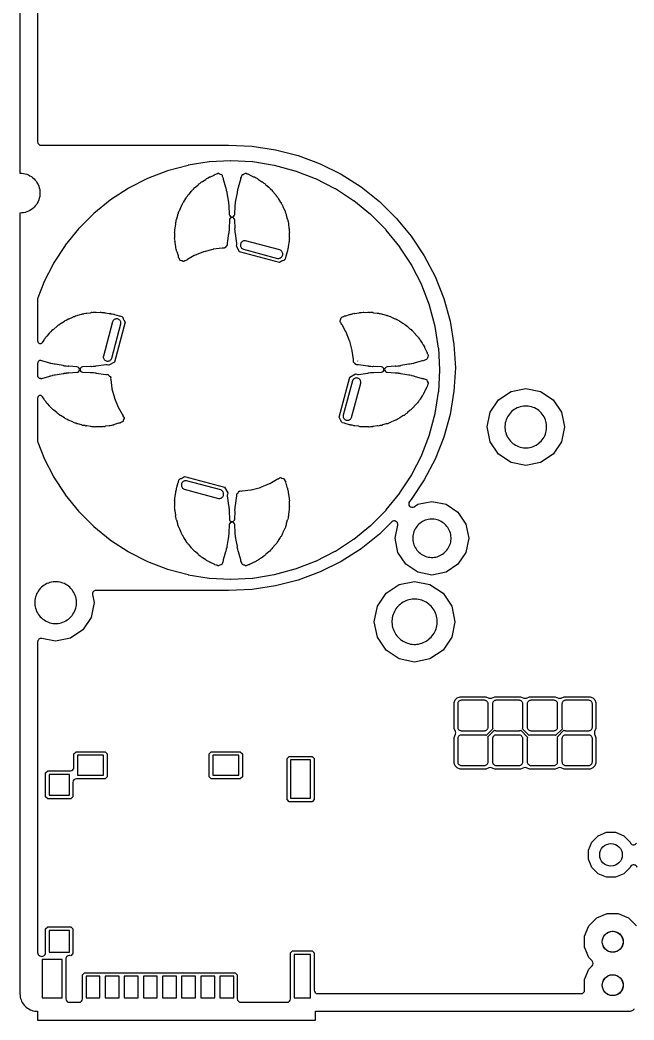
# Model space of a CAD drawing. Header units: millimetres. Extents: x -2 to 70, y 0 to 114.
# Drawn here: x 0 to 35.3, y -0.5 to 57 of the extents above; entities that cross this region are included whole.
import ezdxf

# ---------------------------------------------------------------- set-up
doc = ezdxf.new("R2010")
doc.units = ezdxf.units.MM

msp = doc.modelspace()

# ---------------------------------------------------------------- linework, layer by layer
at = {"layer": '1_copper'}
for points in [[(1.016, 61.411), (1.016, 50, 0.414214), (1.219, 49.797), (11.996, 49.797), (13.353, 49.739), (14.691, 49.54), (16.001, 49.202), (17.268, 48.729), (18.479, 48.127), (19.621, 47.401), (20.68, 46.56), (21.645, 45.613), (22.506, 44.57), (23.254, 43.442), (23.879, 42.243), (24.376, 40.985), (24.739, 39.682), (24.963, 38.348), (25.046, 37), (24.963, 35.652), (24.903, 35.297), (24.903, 35.297), (24.903, 35.297), (24.801, 34.687), (24.801, 34.687), (24.801, 34.687), (24.739, 34.318), (24.376, 33.015), (23.879, 31.757), (23.254, 30.558), (22.506, 29.43), (22.41, 29.314, 0.86391), (22.68, 29.015), (22.89, 29.156), (23.7, 29.317), (24.51, 29.156), (25.197, 28.697), (25.656, 28.01), (25.817, 27.2), (25.656, 26.39), (25.197, 25.703), (24.51, 25.244), (23.7, 25.083), (22.89, 25.244), (22.203, 25.703), (21.744, 26.39), (21.583, 27.2), (21.733, 27.953, 0.737968), (21.391, 28.138), (20.68, 27.44), (19.621, 26.599), (18.479, 25.873), (17.268, 25.271), (16.001, 24.798), (14.691, 24.46), (13.353, 24.261), (11.996, 24.203), (4.375, 24.203, 0.472966), (4.175, 23.96), (4.267, 23.5), (4.098, 22.652), (3.618, 21.932), (2.898, 21.452), (2.05, 21.283), (1.259, 21.44, 0.472966), (1.016, 21.241), (1.016, 3.381, 0.29389), (1.135, 3.197), (1.151, 3.19, 0.592953), (1.477, 3.381), (1.477, 4.734), (1.596, 4.853), (2.924, 4.853), (3.043, 4.734), (3.043, 3.316), (2.924, 3.197, 0.539352), (2.633, 2.994), (2.633, 0.719, 0.414214), (2.836, 0.516), (3.394, 0.516), (3.394, 0.516, 0.413029), (3.597, 0.719), (3.597, 2.099), (3.716, 2.218), (12.384, 2.218), (12.503, 2.099), (12.503, 0.719, 0.414214), (12.706, 0.516), (15.364, 0.516, 0.414214), (15.567, 0.719), (15.567, 3.359), (15.686, 3.478), (16.804, 3.478), (16.923, 3.359), (16.923, 1.219, 0.414214), (17.126, 1.016), (32.281, 1.016, 0.414214), (32.484, 1.219), (32.484, 1.821), (32.73, 2.415), (32.921, 2.606, 0.414214), (32.921, 2.894), (32.73, 3.085), (32.484, 3.679), (32.484, 4.321), (32.73, 4.915), (33.185, 5.37), (33.779, 5.616), (34.421, 5.616), (35.015, 5.37), (35.47, 4.915)], [(35.502, 8.266, 0.675422), (35.127, 8.329), (35.123, 8.321, 0.066371), (35.098, 8.266), (34.734, 7.902), (34.258, 7.705), (33.742, 7.705), (33.266, 7.902), (32.902, 8.266), (32.705, 8.742), (32.705, 9.258), (32.902, 9.734), (33.266, 10.098), (33.742, 10.295), (34.258, 10.295), (34.734, 10.098), (35.098, 9.734, 0.675432), (35.473, 9.671)]]:
    msp.add_lwpolyline(points, format="xyb", dxfattribs=at)
for points in [[(12.133, 24.848), (13.374, 24.913, 0.026187), (13.39, 24.915), (14.618, 25.109, 0.026186), (14.633, 25.112), (15.834, 25.434, 0.026186), (15.849, 25.439), (17.01, 25.884, 0.026184), (17.024, 25.891), (18.132, 26.455, 0.026189), (18.146, 26.463), (19.188, 27.14, 0.026186), (19.201, 27.149), (20.167, 27.932, 0.026185), (20.179, 27.942), (21.058, 28.821, 0.026185), (21.068, 28.833), (21.851, 29.799, 0.026186), (21.86, 29.812), (22.537, 30.854, 0.026189), (22.545, 30.868), (23.109, 31.976, 0.026184), (23.116, 31.99), (23.561, 33.151, 0.026186), (23.566, 33.166), (23.888, 34.367, 0.026186), (23.891, 34.382), (24.085, 35.61, 0.026187), (24.087, 35.626), (24.152, 36.867, 0.026183), (24.152, 36.883), (24.087, 38.124, 0.026187), (24.085, 38.14), (23.891, 39.368, 0.026186), (23.888, 39.383), (23.566, 40.584, 0.026186), (23.561, 40.599), (23.116, 41.76, 0.026184), (23.109, 41.774), (22.545, 42.882, 0.026189), (22.537, 42.896), (21.86, 43.938, 0.026186), (21.851, 43.951), (21.068, 44.917, 0.026185), (21.058, 44.929), (20.179, 45.808, 0.026185), (20.167, 45.818), (19.201, 46.601, 0.026186), (19.188, 46.61), (18.146, 47.287, 0.026189), (18.132, 47.295), (17.024, 47.859, 0.026184), (17.01, 47.866), (15.849, 48.311, 0.026186), (15.834, 48.316), (14.633, 48.638, 0.026186), (14.618, 48.641), (13.39, 48.835, 0.026187), (13.374, 48.837), (12.133, 48.902, 0.026183), (12.117, 48.902), (10.902, 48.839, 0.026187), (10.886, 48.837), (9.684, 48.646, 0.026186), (9.669, 48.643), (8.493, 48.328, 0.026186), (8.478, 48.323), (7.342, 47.887, 0.026184), (7.328, 47.881), (6.243, 47.328, 0.026189), (6.229, 47.32), (5.209, 46.658, 0.026186), (5.196, 46.648), (4.25, 45.882, 0.026185), (4.239, 45.872), (3.378, 45.011, 0.026185), (3.368, 45), (2.602, 44.054, 0.026186), (2.592, 44.041), (1.93, 43.021, 0.026189), (1.922, 43.007), (1.369, 41.922, 0.026184), (1.363, 41.908), (1.026, 41.031, 0.091887), (1.016, 40.976), (1.016, 38.544, 0.744636), (1.296, 38.46), (1.384, 38.595, 0.089762), (1.407, 38.652), (1.407, 38.655, 0.165581), (1.477, 38.737), (1.525, 38.808, 0.106745), (1.576, 38.846), (1.721, 39.009, 0.089765), (1.751, 39.063), (1.752, 39.065, 0.165592), (1.833, 39.136), (1.89, 39.201, 0.106739), (1.947, 39.231), (2.113, 39.372, 0.089761), (2.151, 39.42), (2.152, 39.423, 0.165594), (2.242, 39.481), (2.307, 39.537, 0.10674), (2.368, 39.559), (2.552, 39.675, 0.089763), (2.597, 39.717), (2.598, 39.72, 0.165593), (2.696, 39.765), (2.769, 39.81, 0.106731), (2.832, 39.823), (3.031, 39.912, 0.089763), (3.08, 39.947), (3.082, 39.95, 0.165602), (3.185, 39.981), (3.264, 40.016, 0.106725), (3.328, 40.019), (3.538, 40.079, 0.089763), (3.592, 40.107), (3.594, 40.109, 0.16559), (3.701, 40.125), (3.783, 40.148, 0.106724), (3.847, 40.143), (4.063, 40.171, 0.089766), (4.121, 40.192), (4.124, 40.193, 0.165584), (4.231, 40.194), (4.316, 40.205, 0.106725), (4.379, 40.191), (4.597, 40.189, 0.089762), (4.657, 40.2), (4.66, 40.202, 0.1656), (4.766, 40.187), (4.852, 40.186, 0.106736), (4.912, 40.163), (5.128, 40.13, 0.089767), (5.189, 40.133), (5.192, 40.134, 0.165589), (5.295, 40.104), (5.387, 40.09, 0.084743), (5.434, 40.069), (5.698, 39.998, 0.086111), (5.751, 39.984), (5.861, 39.954, 0.043616), (5.881, 39.929), (5.883, 39.925, 0.036841), (5.896, 39.907), (5.899, 39.904, 0.020986), (5.909, 39.893), (5.918, 39.885, 0.008438), (5.928, 39.878), (5.945, 39.816, 0.108145), (5.973, 39.754), (6.045, 39.63), (5.43, 37.335), (5.105, 37.148), (5.017, 37.171, 0.140641), (4.932, 37.178), (4.383, 37.099, 0.087346), (4.328, 37.08), (4.23, 37.076, 0.026187), (4.214, 37.075), (4.116, 37.061, 0.083159), (4.06, 37.07), (3.605, 37.052, 0.962561), (3.605, 36.748), (4.06, 36.73, 0.087341), (4.117, 36.739), (4.214, 36.725, 0.026198), (4.23, 36.724), (4.329, 36.72, 0.093958), (4.383, 36.701), (4.932, 36.622, 0.067172), (4.973, 36.622), (5.026, 36.628, 0.052337), (5.053, 36.612), (5.067, 36.607), (5.081, 36.602, 0.164936), (5.158, 36.526), (5.201, 36.493, 0.052355), (5.208, 36.462), (5.214, 36.449), (5.22, 36.435, 0.164927), (5.222, 36.327), (5.286, 35.816, 0.03274), (5.29, 35.796), (5.428, 35.27, 0.032737), (5.434, 35.251), (5.64, 34.747, 0.032733), (5.648, 34.729), (5.872, 34.337, 0.050692), (5.89, 34.312), (5.893, 34.309, 0.021002), (5.904, 34.299), (5.912, 34.291, 0.165609), (5.955, 34.191), (5.987, 34.135, 0.031821), (5.984, 34.116), (5.984, 34.112, 0.02103), (5.985, 34.096), (5.985, 34.085, 0.165619), (5.945, 33.984), (5.928, 33.922, 0.031816), (5.912, 33.91), (5.909, 33.907, 0.021033), (5.899, 33.896), (5.891, 33.888, 0.165624), (5.791, 33.845), (5.735, 33.813, 0.122547), (5.662, 33.81), (5.436, 33.741, 0.089759), (5.382, 33.711), (5.38, 33.709, 0.165605), (5.274, 33.691), (5.192, 33.666, 0.106731), (5.128, 33.67), (4.912, 33.637, 0.089759), (4.855, 33.616), (4.852, 33.614, 0.165586), (4.745, 33.611), (4.66, 33.598, 0.106743), (4.597, 33.611), (4.379, 33.609, 0.089764), (4.319, 33.596), (4.317, 33.595, 0.165604), (4.21, 33.607), (4.124, 33.607, 0.106735), (4.063, 33.629), (3.847, 33.657, 0.089765), (3.786, 33.653), (3.784, 33.652, 0.16559), (3.68, 33.68), (3.594, 33.691, 0.106733), (3.538, 33.721), (3.328, 33.781, 0.089765), (3.267, 33.785), (3.264, 33.784, 0.165585), (3.165, 33.827), (3.082, 33.85, 0.106729), (3.031, 33.888), (2.832, 33.977, 0.089761), (2.772, 33.99), (2.769, 33.99, 0.165589), (2.677, 34.045), (2.598, 34.08, 0.106729), (2.552, 34.125), (2.368, 34.241, 0.089766), (2.311, 34.263), (2.308, 34.263, 0.165589), (2.224, 34.331), (2.152, 34.377, 0.106732), (2.113, 34.428), (1.947, 34.569, 0.089767), (1.893, 34.599), (1.89, 34.599, 0.16559), (1.818, 34.679), (1.752, 34.734, 0.106736), (1.721, 34.791), (1.576, 34.954, 0.089762), (1.527, 34.991), (1.525, 34.992, 0.165601), (1.464, 35.081), (1.407, 35.145, 0.106738), (1.384, 35.205), (1.296, 35.34, 0.74463), (1.016, 35.256), (1.016, 32.774, 0.091887), (1.026, 32.719), (1.363, 31.842, 0.026184), (1.369, 31.828), (1.922, 30.743, 0.026189), (1.93, 30.729), (2.592, 29.709, 0.026186), (2.602, 29.696), (3.368, 28.75, 0.026185), (3.378, 28.739), (4.239, 27.878, 0.026185), (4.25, 27.868), (5.196, 27.102, 0.026186), (5.209, 27.092), (6.229, 26.43, 0.026189), (6.243, 26.422), (7.328, 25.869, 0.026184), (7.342, 25.863), (8.478, 25.427, 0.026186), (8.493, 25.422), (9.669, 25.107, 0.026186), (9.684, 25.104), (10.886, 24.913, 0.026187), (10.902, 24.911), (12.117, 24.848), (12.117, 24.848), (12.117, 24.848)], [(12.635, 43.67), (12.448, 43.995), (12.471, 44.083, 0.140623), (12.478, 44.168), (12.399, 44.717, 0.08735), (12.38, 44.772), (12.376, 44.87, 0.026187), (12.375, 44.886), (12.361, 44.984, 0.083164), (12.37, 45.04), (12.352, 45.495, 0.962561), (12.048, 45.495), (12.03, 45.04, 0.087341), (12.039, 44.983), (12.025, 44.886, 0.026187), (12.024, 44.87), (12.02, 44.771, 0.093965), (12.001, 44.717), (11.922, 44.168, 0.067172), (11.922, 44.127), (11.928, 44.074, 0.052337), (11.912, 44.047), (11.907, 44.033), (11.902, 44.019, 0.164936), (11.826, 43.942), (11.793, 43.899, 0.052342), (11.762, 43.892), (11.749, 43.886), (11.735, 43.88, 0.164934), (11.627, 43.878), (11.116, 43.814, 0.032735), (11.096, 43.81), (10.57, 43.672, 0.032737), (10.551, 43.666), (10.047, 43.46, 0.032733), (10.029, 43.452), (9.637, 43.228, 0.050692), (9.612, 43.21), (9.609, 43.207, 0.021002), (9.599, 43.196), (9.591, 43.188, 0.165612), (9.491, 43.145), (9.435, 43.113, 0.031821), (9.416, 43.116), (9.412, 43.116, 0.02103), (9.396, 43.115), (9.385, 43.115, 0.165619), (9.284, 43.155), (9.222, 43.172, 0.031819), (9.21, 43.188), (9.207, 43.191, 0.021049), (9.196, 43.201), (9.188, 43.209, 0.165623), (9.145, 43.309), (9.113, 43.365, 0.122547), (9.11, 43.438), (9.041, 43.664, 0.089759), (9.011, 43.718), (9.009, 43.72, 0.165605), (8.991, 43.826), (8.966, 43.908, 0.106731), (8.97, 43.972), (8.937, 44.188, 0.089759), (8.916, 44.245), (8.914, 44.248, 0.165586), (8.911, 44.355), (8.898, 44.44, 0.106743), (8.911, 44.503), (8.909, 44.721, 0.089764), (8.896, 44.781), (8.895, 44.783, 0.165604), (8.907, 44.89), (8.907, 44.976, 0.106743), (8.929, 45.037), (8.957, 45.253, 0.089761), (8.953, 45.314), (8.952, 45.316, 0.1656), (8.98, 45.42), (8.991, 45.506, 0.106733), (9.021, 45.562), (9.081, 45.772, 0.089765), (9.085, 45.833), (9.084, 45.836, 0.165585), (9.127, 45.935), (9.15, 46.018, 0.106729), (9.188, 46.069), (9.277, 46.268, 0.089761), (9.29, 46.328), (9.29, 46.331, 0.165589), (9.345, 46.423), (9.38, 46.502, 0.106729), (9.425, 46.548), (9.541, 46.732, 0.089766), (9.563, 46.789), (9.563, 46.792, 0.165589), (9.631, 46.876), (9.677, 46.948, 0.106732), (9.728, 46.987), (9.869, 47.153, 0.089767), (9.899, 47.207), (9.899, 47.21, 0.16559), (9.979, 47.282), (10.034, 47.348, 0.106736), (10.091, 47.379), (10.254, 47.524, 0.089762), (10.291, 47.573), (10.292, 47.575, 0.165601), (10.381, 47.636), (10.445, 47.693, 0.106738), (10.505, 47.716), (10.687, 47.835, 0.089764), (10.731, 47.879), (10.732, 47.881, 0.1656), (10.829, 47.928), (10.901, 47.976, 0.106739), (10.963, 47.99), (11.165, 48.084), (11.172, 48.089, 0.076156), (11.214, 48.121), (11.217, 48.125, 0.163582), (11.318, 48.156), (11.39, 48.19, 0.049762), (11.424, 48.188), (11.43, 48.189, 0.163578), (11.523, 48.139), (11.598, 48.112, 0.049759), (11.621, 48.086), (11.625, 48.083, 0.163574), (11.656, 47.982), (11.69, 47.91, 0.111218), (11.693, 47.843), (11.823, 47.384, 0.08735), (11.849, 47.333), (11.866, 47.236, 0.026188), (11.87, 47.22), (11.897, 47.125, 0.085438), (11.895, 47.068), (11.974, 46.612, 0.087352), (11.995, 46.558), (12.001, 46.46, 0.026183), (12.003, 46.444), (12.02, 46.346, 0.093966), (12.013, 46.29), (12.043, 45.827, 0.937296), (12.357, 45.827), (12.387, 46.29, 0.087342), (12.38, 46.347), (12.397, 46.444, 0.026193), (12.399, 46.46), (12.405, 46.559, 0.093963), (12.426, 46.612), (12.505, 47.068, 0.08735), (12.504, 47.126), (12.53, 47.22, 0.026188), (12.534, 47.236), (12.551, 47.334, 0.093967), (12.577, 47.384), (12.707, 47.843), (12.708, 47.852, 0.076157), (12.711, 47.904), (12.71, 47.909, 0.163584), (12.753, 48.006), (12.775, 48.083, 0.049759), (12.799, 48.107), (12.802, 48.112, 0.163564), (12.9, 48.149), (12.97, 48.189, 0.049772), (13.004, 48.189), (13.009, 48.19, 0.163573), (13.106, 48.147), (13.183, 48.125, 0.111211), (13.235, 48.084), (13.437, 47.99, 0.089763), (13.496, 47.975), (13.499, 47.976, 0.165598), (13.59, 47.918), (13.668, 47.881, 0.106721), (13.713, 47.835), (13.895, 47.716, 0.089761), (13.952, 47.693), (13.955, 47.693, 0.165581), (14.037, 47.623), (14.108, 47.575, 0.106745), (14.146, 47.524), (14.309, 47.379, 0.089765), (14.363, 47.349), (14.365, 47.348, 0.165583), (14.436, 47.267), (14.501, 47.21, 0.10672), (14.531, 47.153), (14.672, 46.987, 0.089763), (14.72, 46.949), (14.723, 46.948, 0.165584), (14.781, 46.858), (14.837, 46.793, 0.106731), (14.859, 46.732), (14.975, 46.548, 0.08976), (15.017, 46.503), (15.02, 46.502, 0.165598), (15.065, 46.404), (15.11, 46.331, 0.106731), (15.123, 46.268), (15.212, 46.069, 0.089763), (15.247, 46.02), (15.25, 46.018, 0.165602), (15.281, 45.915), (15.316, 45.836, 0.106725), (15.319, 45.772), (15.379, 45.562, 0.089763), (15.407, 45.508), (15.409, 45.506, 0.16559), (15.425, 45.399), (15.448, 45.317, 0.10673), (15.443, 45.253), (15.471, 45.037, 0.089764), (15.492, 44.979), (15.493, 44.976, 0.165592), (15.494, 44.869), (15.505, 44.784, 0.106725), (15.491, 44.721), (15.489, 44.503, 0.089762), (15.5, 44.443), (15.502, 44.44, 0.1656), (15.487, 44.334), (15.486, 44.248, 0.106736), (15.463, 44.188), (15.445, 44.073), (15.445, 44.073), (15.445, 44.073), (15.43, 43.972, 0.089768), (15.433, 43.911), (15.434, 43.908, 0.227573), (15.398, 43.768), (15.39, 43.713, 0.084757), (15.369, 43.666), (15.298, 43.402, 0.086096), (15.284, 43.349), (15.254, 43.239, 0.093489), (15.207, 43.204), (15.204, 43.201, 0.020986), (15.193, 43.191), (15.185, 43.182, 0.008438), (15.178, 43.172), (15.116, 43.155, 0.10809), (15.054, 43.127), (14.93, 43.055)], [(20.076, 33.597, 0.093422), (20.021, 33.609), (19.803, 33.611, 0.089762), (19.743, 33.6), (19.74, 33.598, 0.1656), (19.634, 33.613), (19.548, 33.614, 0.106736), (19.488, 33.637), (19.272, 33.67, 0.089768), (19.211, 33.667), (19.208, 33.666, 0.165585), (19.105, 33.696), (19.013, 33.71, 0.084743), (18.966, 33.731), (18.702, 33.802, 0.086104), (18.649, 33.816), (18.539, 33.846, 0.093489), (18.504, 33.893), (18.501, 33.896, 0.020986), (18.491, 33.907), (18.482, 33.915, 0.008438), (18.472, 33.922), (18.455, 33.984, 0.10809), (18.427, 34.046), (18.355, 34.17), (18.97, 36.465), (19.295, 36.652), (19.383, 36.629, 0.140623), (19.468, 36.622), (20.017, 36.701, 0.087346), (20.072, 36.72), (20.17, 36.724, 0.026187), (20.186, 36.725), (20.284, 36.739, 0.083159), (20.34, 36.73), (20.795, 36.748, 0.962561), (20.795, 37.052), (20.34, 37.07, 0.087341), (20.283, 37.061), (20.186, 37.075, 0.026187), (20.17, 37.076), (20.071, 37.08, 0.093965), (20.017, 37.099), (19.468, 37.178, 0.067172), (19.427, 37.178), (19.374, 37.172, 0.052337), (19.347, 37.188), (19.333, 37.193), (19.319, 37.198, 0.164936), (19.242, 37.274), (19.199, 37.307, 0.052355), (19.192, 37.338), (19.186, 37.351), (19.18, 37.365, 0.164927), (19.178, 37.473), (19.114, 37.984, 0.03274), (19.11, 38.004), (18.972, 38.53, 0.032737), (18.966, 38.549), (18.76, 39.053, 0.032733), (18.752, 39.071), (18.528, 39.463, 0.050692), (18.51, 39.488), (18.507, 39.491, 0.020986), (18.496, 39.501), (18.488, 39.509, 0.165613), (18.445, 39.609), (18.413, 39.665, 0.031821), (18.416, 39.684), (18.416, 39.688, 0.02103), (18.415, 39.704), (18.415, 39.715, 0.165619), (18.455, 39.816), (18.472, 39.878, 0.031816), (18.488, 39.89), (18.491, 39.893, 0.021033), (18.501, 39.904), (18.509, 39.912, 0.165624), (18.609, 39.955), (18.665, 39.987, 0.122547), (18.738, 39.99), (18.964, 40.059, 0.089759), (19.018, 40.089), (19.02, 40.091, 0.1656), (19.126, 40.109), (19.208, 40.134, 0.106731), (19.272, 40.13), (19.488, 40.163, 0.089759), (19.545, 40.184), (19.548, 40.186, 0.165586), (19.655, 40.189), (19.74, 40.202, 0.106743), (19.803, 40.189), (20.021, 40.191, 0.089764), (20.081, 40.204), (20.083, 40.205, 0.165604), (20.19, 40.193), (20.276, 40.193, 0.106735), (20.337, 40.171), (20.553, 40.143, 0.089765), (20.614, 40.147), (20.616, 40.148, 0.16559), (20.72, 40.12), (20.806, 40.109, 0.106733), (20.862, 40.079), (21.072, 40.019, 0.089765), (21.133, 40.015), (21.136, 40.016, 0.165585), (21.235, 39.973), (21.318, 39.95, 0.106729), (21.369, 39.912), (21.568, 39.823, 0.089761), (21.628, 39.81), (21.631, 39.81, 0.165589), (21.723, 39.755), (21.802, 39.72, 0.106733), (21.848, 39.675), (22.032, 39.559, 0.089764), (22.089, 39.537), (22.092, 39.537, 0.165593), (22.176, 39.469), (22.248, 39.423, 0.106751), (22.287, 39.372), (22.453, 39.231, 0.089761), (22.507, 39.201), (22.51, 39.201, 0.165595), (22.582, 39.121), (22.648, 39.066, 0.106736), (22.679, 39.009), (22.824, 38.846, 0.089762), (22.873, 38.809), (22.875, 38.808, 0.165601), (22.936, 38.719), (22.993, 38.655, 0.106738), (23.016, 38.595), (23.135, 38.413, 0.089765), (23.179, 38.369), (23.181, 38.368, 0.165605), (23.228, 38.271), (23.276, 38.199, 0.106739), (23.29, 38.137), (23.384, 37.935), (23.389, 37.928, 0.076176), (23.421, 37.886), (23.425, 37.883, 0.163569), (23.456, 37.782), (23.49, 37.71, 0.049762), (23.488, 37.676), (23.489, 37.67, 0.163569), (23.439, 37.577), (23.412, 37.502, 0.049772), (23.386, 37.479), (23.383, 37.475, 0.163565), (23.282, 37.444), (23.21, 37.41, 0.111218), (23.143, 37.407), (22.684, 37.277, 0.08735), (22.633, 37.251), (22.536, 37.234, 0.026188), (22.52, 37.23), (22.425, 37.203, 0.085438), (22.368, 37.205), (21.912, 37.126, 0.087348), (21.858, 37.105), (21.76, 37.099, 0.026193), (21.744, 37.097), (21.646, 37.08, 0.093961), (21.59, 37.087), (21.127, 37.057, 0.937296), (21.127, 36.743), (21.59, 36.713, 0.087348), (21.647, 36.72), (21.744, 36.703, 0.026183), (21.76, 36.701), (21.859, 36.695, 0.09397), (21.912, 36.674), (22.368, 36.595, 0.08735), (22.426, 36.596), (22.52, 36.57, 0.026188), (22.536, 36.566), (22.634, 36.549, 0.093967), (22.684, 36.523), (23.143, 36.393), (23.152, 36.392, 0.076157), (23.204, 36.389), (23.209, 36.39, 0.16357), (23.306, 36.347), (23.383, 36.325, 0.049776), (23.407, 36.301), (23.412, 36.298, 0.163555), (23.449, 36.2), (23.489, 36.13, 0.049776), (23.489, 36.096), (23.49, 36.091, 0.163563), (23.447, 35.994), (23.425, 35.917, 0.111214), (23.384, 35.865), (23.29, 35.663, 0.089765), (23.275, 35.604), (23.276, 35.601, 0.16559), (23.218, 35.51), (23.181, 35.432, 0.106726), (23.135, 35.387), (23.016, 35.205, 0.089765), (22.993, 35.148), (22.993, 35.145, 0.165581), (22.923, 35.063), (22.875, 34.992, 0.106745), (22.824, 34.954), (22.679, 34.791, 0.089765), (22.649, 34.737), (22.648, 34.735, 0.165583), (22.567, 34.664), (22.51, 34.599, 0.106739), (22.453, 34.569), (22.287, 34.428, 0.089761), (22.249, 34.38), (22.248, 34.377, 0.165594), (22.158, 34.319), (22.093, 34.263, 0.10674), (22.032, 34.241), (21.848, 34.125, 0.089763), (21.803, 34.083), (21.802, 34.08, 0.165593), (21.704, 34.035), (21.631, 33.99, 0.106731), (21.568, 33.977), (21.369, 33.888, 0.089763), (21.32, 33.852), (21.318, 33.85, 0.165602), (21.215, 33.819), (21.136, 33.784, 0.106725), (21.072, 33.781), (20.862, 33.721, 0.089763), (20.808, 33.693), (20.806, 33.691, 0.16559), (20.699, 33.675), (20.617, 33.652, 0.106724), (20.553, 33.657), (20.337, 33.629, 0.089766), (20.279, 33.608), (20.276, 33.607, 0.165584), (20.169, 33.606), (20.084, 33.595)], [(1.218, 36.388, 0.065463), (1.257, 36.393), (1.716, 36.523, 0.08735), (1.767, 36.549), (1.864, 36.566, 0.026188), (1.88, 36.57), (1.975, 36.597, 0.093967), (2.032, 36.595), (2.488, 36.674, 0.087348), (2.542, 36.695), (2.64, 36.701, 0.026193), (2.656, 36.703), (2.754, 36.72, 0.093961), (2.81, 36.713), (3.273, 36.743, 0.937296), (3.273, 37.057), (2.81, 37.087, 0.087348), (2.753, 37.08), (2.656, 37.097, 0.026183), (2.64, 37.099), (2.541, 37.105, 0.09397), (2.488, 37.126), (2.032, 37.205, 0.08735), (1.974, 37.204), (1.88, 37.23, 0.026188), (1.864, 37.234), (1.766, 37.251, 0.093967), (1.716, 37.277), (1.257, 37.407), (1.248, 37.408, 0.560818), (1.016, 37.252), (1.016, 36.548, 0.225236), (1.081, 36.424), (1.088, 36.419), (1.093, 36.416), (1.099, 36.413), (1.107, 36.409), (1.115, 36.405), (1.122, 36.404), (1.127, 36.401), (1.136, 36.4), (1.145, 36.397), (1.152, 36.397), (1.158, 36.396), (1.165, 36.396), (1.172, 36.395), (1.181, 36.392), (1.187, 36.391), (1.194, 36.389), (1.202, 36.389), (1.211, 36.388)], [(11.318, 25.644, 0.040669), (11.294, 25.653), (11.217, 25.675, 0.111223), (11.165, 25.716), (10.963, 25.81, 0.089761), (10.904, 25.825), (10.901, 25.824, 0.16559), (10.81, 25.882), (10.732, 25.919, 0.106726), (10.687, 25.965), (10.505, 26.084, 0.089765), (10.448, 26.107), (10.445, 26.107, 0.165595), (10.363, 26.177), (10.292, 26.225, 0.10674), (10.254, 26.276), (10.091, 26.421, 0.089765), (10.037, 26.451), (10.035, 26.452, 0.165592), (9.964, 26.533), (9.899, 26.59, 0.106739), (9.869, 26.647), (9.728, 26.813, 0.089761), (9.68, 26.851), (9.677, 26.852, 0.165607), (9.619, 26.942), (9.563, 27.007, 0.10673), (9.541, 27.068), (9.425, 27.252, 0.089763), (9.383, 27.297), (9.38, 27.298, 0.165593), (9.335, 27.396), (9.29, 27.469, 0.106731), (9.277, 27.532), (9.188, 27.731, 0.089763), (9.152, 27.78), (9.15, 27.782, 0.165602), (9.119, 27.885), (9.084, 27.964, 0.106725), (9.081, 28.028), (9.021, 28.238, 0.089763), (8.993, 28.292), (8.991, 28.294, 0.16559), (8.975, 28.401), (8.952, 28.483, 0.10673), (8.957, 28.547), (8.929, 28.763, 0.089764), (8.908, 28.821), (8.907, 28.824, 0.165592), (8.906, 28.931), (8.895, 29.016, 0.106725), (8.909, 29.079), (8.911, 29.297, 0.089762), (8.9, 29.357), (8.898, 29.36, 0.1656), (8.913, 29.466), (8.914, 29.552, 0.106742), (8.937, 29.612), (8.97, 29.828, 0.089768), (8.967, 29.889), (8.966, 29.892, 0.184457), (8.998, 30.006), (9.01, 30.087, 0.084757), (9.031, 30.134), (9.102, 30.398, 0.086096), (9.116, 30.451), (9.146, 30.561, 0.093489), (9.193, 30.596), (9.196, 30.599, 0.020986), (9.207, 30.609), (9.215, 30.617, 0.008438), (9.222, 30.628), (9.284, 30.645, 0.10809), (9.346, 30.673), (9.47, 30.745), (11.765, 30.13), (11.952, 29.805), (11.929, 29.717, 0.140623), (11.922, 29.632), (12.001, 29.083, 0.087346), (12.02, 29.028), (12.024, 28.93, 0.026187), (12.025, 28.914), (12.039, 28.816, 0.083159), (12.03, 28.76), (12.048, 28.305, 0.962561), (12.352, 28.305), (12.37, 28.76, 0.087341), (12.361, 28.817), (12.375, 28.914, 0.026198), (12.376, 28.93), (12.38, 29.029, 0.093958), (12.399, 29.083), (12.478, 29.632, 0.067172), (12.478, 29.673), (12.472, 29.726, 0.052337), (12.488, 29.753), (12.493, 29.767), (12.498, 29.781, 0.164936), (12.574, 29.858), (12.607, 29.901, 0.052355), (12.638, 29.908), (12.651, 29.914), (12.665, 29.92, 0.164927), (12.773, 29.922), (13.284, 29.986, 0.03274), (13.304, 29.99), (13.83, 30.128, 0.032737), (13.849, 30.134), (14.353, 30.34, 0.032733), (14.371, 30.348), (14.763, 30.572, 0.050692), (14.788, 30.59), (14.791, 30.593, 0.021002), (14.801, 30.604), (14.809, 30.612, 0.165609), (14.909, 30.655), (14.965, 30.687, 0.031821), (14.984, 30.684), (14.988, 30.684, 0.02103), (15.004, 30.685), (15.015, 30.685, 0.165619), (15.116, 30.645), (15.178, 30.628, 0.031816), (15.19, 30.612), (15.193, 30.609, 0.021033), (15.204, 30.599), (15.212, 30.591, 0.165624), (15.255, 30.491), (15.287, 30.435, 0.122547), (15.29, 30.362), (15.359, 30.136, 0.089759), (15.389, 30.082), (15.391, 30.08, 0.165605), (15.409, 29.974), (15.434, 29.892, 0.106731), (15.43, 29.828), (15.463, 29.612, 0.089759), (15.484, 29.555), (15.486, 29.552, 0.165586), (15.489, 29.445), (15.502, 29.36, 0.106743), (15.489, 29.297), (15.491, 29.079, 0.089764), (15.504, 29.019), (15.505, 29.017, 0.165604), (15.493, 28.91), (15.493, 28.824, 0.106743), (15.471, 28.763), (15.443, 28.547, 0.089761), (15.447, 28.486), (15.448, 28.484, 0.1656), (15.42, 28.38), (15.409, 28.294, 0.106733), (15.379, 28.238), (15.319, 28.028, 0.089765), (15.315, 27.967), (15.316, 27.964, 0.165585), (15.273, 27.865), (15.25, 27.782, 0.106729), (15.212, 27.731), (15.123, 27.532, 0.089761), (15.11, 27.472), (15.11, 27.469, 0.165589), (15.055, 27.377), (15.02, 27.298, 0.106729), (14.975, 27.252), (14.859, 27.068, 0.089766), (14.837, 27.011), (14.837, 27.008, 0.165589), (14.769, 26.924), (14.723, 26.852, 0.106732), (14.672, 26.813), (14.531, 26.647, 0.089767), (14.501, 26.593), (14.501, 26.59, 0.16559), (14.421, 26.518), (14.366, 26.452, 0.106736), (14.309, 26.421), (14.146, 26.276, 0.089762), (14.109, 26.227), (14.108, 26.225, 0.165601), (14.019, 26.164), (13.955, 26.107, 0.106738), (13.895, 26.084), (13.713, 25.965, 0.089764), (13.669, 25.921), (13.668, 25.919, 0.1656), (13.571, 25.872), (13.499, 25.824, 0.106739), (13.437, 25.81), (13.235, 25.716), (13.228, 25.711, 0.076156), (13.186, 25.679), (13.183, 25.675, 0.163582), (13.082, 25.644), (13.01, 25.61, 0.049762), (12.976, 25.612), (12.97, 25.611, 0.163578), (12.877, 25.661), (12.802, 25.688, 0.049759), (12.779, 25.714), (12.775, 25.717, 0.163574), (12.744, 25.818), (12.71, 25.89, 0.111218), (12.707, 25.957), (12.577, 26.416, 0.087356), (12.551, 26.467), (12.534, 26.564, 0.026188), (12.53, 26.58), (12.503, 26.675, 0.085442), (12.505, 26.732), (12.426, 27.188, 0.087343), (12.405, 27.242), (12.399, 27.34, 0.026193), (12.397, 27.356), (12.38, 27.454, 0.093961), (12.387, 27.51), (12.357, 27.973, 0.937296), (12.043, 27.973), (12.013, 27.51, 0.087348), (12.02, 27.453), (12.003, 27.356, 0.026183), (12.001, 27.34), (11.995, 27.241, 0.09397), (11.974, 27.188), (11.895, 26.732, 0.08735), (11.896, 26.674), (11.87, 26.58, 0.026188), (11.866, 26.564), (11.849, 26.466, 0.093967), (11.823, 26.416), (11.693, 25.957), (11.692, 25.948, 0.076157), (11.689, 25.896), (11.69, 25.891, 0.16357), (11.647, 25.794), (11.625, 25.717, 0.049758), (11.601, 25.693), (11.598, 25.688, 0.163562), (11.5, 25.651), (11.43, 25.611, 0.049776), (11.396, 25.611), (11.391, 25.61)], [(25.315, 13.932), (25.16, 13.996), (25.041, 14.115), (24.977, 14.27), (24.977, 15.75), (25.052, 15.932, 0.198916), (25.052, 16.088), (24.977, 16.27), (24.977, 17.75), (25.041, 17.905), (25.16, 18.024), (25.315, 18.088), (26.795, 18.088), (26.977, 18.013, 0.198916), (27.133, 18.013), (27.315, 18.088), (28.795, 18.088), (28.977, 18.013, 0.198916), (29.133, 18.013), (29.315, 18.088), (30.795, 18.088), (30.977, 18.013, 0.198916), (31.133, 18.013), (31.315, 18.088), (32.795, 18.088), (32.95, 18.024), (33.069, 17.905), (33.133, 17.75), (33.133, 16.27), (33.058, 16.088, 0.198916), (33.058, 15.932), (33.133, 15.75), (33.133, 14.27), (33.069, 14.115), (32.95, 13.996), (32.795, 13.932), (31.315, 13.932), (31.133, 14.007, 0.198916), (30.977, 14.007), (30.795, 13.932), (29.315, 13.932), (29.133, 14.007, 0.198916), (28.977, 14.007), (28.795, 13.932), (27.315, 13.932), (27.133, 14.007, 0.198916), (26.977, 14.007), (26.795, 13.932)], [(1.596, 12.222), (1.477, 12.341), (1.477, 13.709), (1.596, 13.828), (2.904, 13.828, 0.414214), (3.107, 14.031), (3.107, 14.809), (3.226, 14.928), (4.894, 14.928), (5.013, 14.809), (5.013, 13.491), (4.894, 13.372), (3.246, 13.372, 0.414214), (3.043, 13.169), (3.043, 12.341), (2.924, 12.222)]]:
    msp.add_lwpolyline(points, format="xyb", close=True, dxfattribs=at)
for points in [[(14.899, 43.293), (14.937, 43.301), (14.974, 43.315), (15.008, 43.335), (15.039, 43.359), (15.065, 43.389), (15.086, 43.422), (15.102, 43.457), (15.113, 43.495), (15.117, 43.535), (15.115, 43.574), (15.106, 43.612), (15.092, 43.649), (15.073, 43.683), (15.048, 43.714), (15.019, 43.74), (14.986, 43.762), (14.95, 43.778), (12.98, 44.305), (12.941, 44.31), (12.901, 44.307), (12.863, 44.299), (12.826, 44.285), (12.792, 44.265), (12.761, 44.241), (12.735, 44.211), (12.714, 44.178), (12.698, 44.143), (12.688, 44.105), (12.683, 44.065), (12.685, 44.026), (12.694, 43.988), (12.708, 43.951), (12.727, 43.917), (12.752, 43.886), (12.781, 43.86), (12.814, 43.838), (12.85, 43.822), (14.82, 43.295), (14.859, 43.29)], [(11.711, 44.129), (11.711, 44.129), (11.707, 44.122)], [(5.074, 37.385), (5.112, 37.394), (5.149, 37.408), (5.183, 37.427), (5.214, 37.452), (5.24, 37.481), (5.262, 37.514), (5.278, 37.55), (5.805, 39.52), (5.81, 39.559), (5.807, 39.599), (5.799, 39.637), (5.785, 39.674), (5.765, 39.708), (5.741, 39.739), (5.711, 39.765), (5.678, 39.786), (5.643, 39.802), (5.605, 39.812), (5.565, 39.817), (5.526, 39.815), (5.488, 39.806), (5.451, 39.792), (5.417, 39.773), (5.386, 39.748), (5.36, 39.719), (5.338, 39.686), (5.322, 39.65), (4.795, 37.68), (4.79, 37.641), (4.793, 37.601), (4.801, 37.563), (4.815, 37.526), (4.835, 37.492), (4.859, 37.461), (4.889, 37.435), (4.922, 37.414), (4.957, 37.398), (4.995, 37.388), (5.035, 37.383)], [(19.422, 37.393), (19.429, 37.389), (19.429, 37.389)], [(4.971, 36.411), (4.971, 36.411), (4.978, 36.407)], [(18.874, 33.985), (18.912, 33.994), (18.949, 34.008), (18.983, 34.027), (19.014, 34.052), (19.04, 34.081), (19.062, 34.114), (19.078, 34.15), (19.605, 36.12), (19.61, 36.159), (19.607, 36.199), (19.599, 36.237), (19.585, 36.274), (19.565, 36.308), (19.541, 36.339), (19.511, 36.365), (19.478, 36.386), (19.443, 36.402), (19.405, 36.413), (19.365, 36.417), (19.326, 36.415), (19.288, 36.406), (19.251, 36.392), (19.217, 36.373), (19.186, 36.348), (19.16, 36.319), (19.138, 36.286), (19.122, 36.25), (18.595, 34.28), (18.59, 34.241), (18.593, 34.201), (18.601, 34.163), (18.615, 34.126), (18.635, 34.092), (18.659, 34.061), (18.689, 34.035), (18.722, 34.014), (18.757, 33.998), (18.795, 33.988), (18.835, 33.983)], [(28.252, 31.552), (27.532, 32.032), (27.052, 32.752), (26.883, 33.6), (27.052, 34.448), (27.532, 35.168), (28.252, 35.648), (29.1, 35.817), (29.948, 35.648), (30.668, 35.168), (31.148, 34.448), (31.317, 33.6), (31.148, 32.752), (30.668, 32.032), (29.948, 31.552), (29.1, 31.383)], [(11.499, 29.493), (11.537, 29.501), (11.574, 29.515), (11.608, 29.535), (11.639, 29.559), (11.665, 29.589), (11.686, 29.622), (11.702, 29.657), (11.713, 29.695), (11.717, 29.735), (11.715, 29.774), (11.706, 29.812), (11.692, 29.849), (11.673, 29.883), (11.648, 29.914), (11.619, 29.94), (11.586, 29.962), (11.55, 29.978), (9.58, 30.505), (9.541, 30.51), (9.501, 30.507), (9.463, 30.499), (9.426, 30.485), (9.392, 30.465), (9.361, 30.441), (9.335, 30.411), (9.314, 30.378), (9.298, 30.343), (9.287, 30.305), (9.283, 30.265), (9.285, 30.226), (9.294, 30.188), (9.308, 30.151), (9.327, 30.117), (9.352, 30.086), (9.381, 30.06), (9.414, 30.038), (9.45, 30.022), (11.42, 29.495), (11.459, 29.49)], [(12.693, 29.678), (12.689, 29.671), (12.689, 29.671)], [(21.813, 20.259), (21.062, 20.762), (20.559, 21.513), (20.383, 22.4), (20.559, 23.287), (21.062, 24.038), (21.813, 24.541), (22.7, 24.717), (23.587, 24.541), (24.338, 24.038), (24.841, 23.287), (25.017, 22.4), (24.841, 21.513), (24.338, 20.762), (23.587, 20.259), (22.7, 20.083)], [(26.762, 16.14), (26.795, 16.151), (26.826, 16.167), (26.854, 16.187), (26.878, 16.211), (26.898, 16.239), (26.914, 16.27), (26.925, 16.303), (26.93, 16.337), (26.93, 17.683), (26.925, 17.717), (26.914, 17.75), (26.898, 17.781), (26.878, 17.809), (26.854, 17.833), (26.826, 17.853), (26.795, 17.869), (26.762, 17.88), (26.728, 17.885), (25.382, 17.885), (25.348, 17.88), (25.315, 17.869), (25.284, 17.853), (25.256, 17.833), (25.232, 17.809), (25.212, 17.781), (25.196, 17.75), (25.185, 17.717), (25.18, 17.683), (25.18, 16.337), (25.185, 16.303), (25.196, 16.27), (25.212, 16.239), (25.232, 16.211), (25.256, 16.187), (25.284, 16.167), (25.315, 16.151), (25.348, 16.14), (25.382, 16.135), (26.728, 16.135)], [(26.762, 14.14), (26.795, 14.151), (26.826, 14.167), (26.854, 14.187), (26.878, 14.211), (26.898, 14.239), (26.914, 14.27), (26.925, 14.303), (26.93, 14.337), (26.93, 15.683), (26.925, 15.717), (26.914, 15.75), (26.904, 15.769), (27.296, 16.161), (27.315, 16.151), (27.348, 16.14), (27.382, 16.135), (28.728, 16.135), (28.762, 16.14), (28.795, 16.151), (28.814, 16.161), (29.206, 15.769), (29.196, 15.75), (29.185, 15.717), (29.18, 15.683), (29.18, 14.337), (29.185, 14.303), (29.196, 14.27), (29.212, 14.239), (29.232, 14.211), (29.256, 14.187), (29.284, 14.167), (29.315, 14.151), (29.348, 14.14), (29.382, 14.135), (30.728, 14.135), (30.762, 14.14), (30.795, 14.151), (30.826, 14.167), (30.854, 14.187), (30.878, 14.211), (30.898, 14.239), (30.914, 14.27), (30.925, 14.303), (30.93, 14.337), (30.93, 15.683), (30.925, 15.717), (30.914, 15.75), (30.904, 15.769), (31.296, 16.161), (31.315, 16.151), (31.348, 16.14), (31.382, 16.135), (32.728, 16.135), (32.762, 16.14), (32.795, 16.151), (32.826, 16.167), (32.854, 16.187), (32.878, 16.211), (32.898, 16.239), (32.914, 16.27), (32.925, 16.303), (32.93, 16.337), (32.93, 17.683), (32.925, 17.717), (32.914, 17.75), (32.898, 17.781), (32.878, 17.809), (32.854, 17.833), (32.826, 17.853), (32.795, 17.869), (32.762, 17.88), (32.728, 17.885), (31.382, 17.885), (31.348, 17.88), (31.315, 17.869), (31.284, 17.853), (31.256, 17.833), (31.232, 17.809), (31.212, 17.781), (31.196, 17.75), (31.185, 17.717), (31.18, 17.683), (31.18, 16.337), (31.185, 16.303), (31.196, 16.27), (31.206, 16.251), (30.814, 15.859), (30.795, 15.869), (30.762, 15.88), (30.728, 15.885), (29.382, 15.885), (29.348, 15.88), (29.315, 15.869), (29.296, 15.859), (28.904, 16.251), (28.914, 16.27), (28.925, 16.303), (28.93, 16.337), (28.93, 17.683), (28.925, 17.717), (28.914, 17.75), (28.898, 17.781), (28.878, 17.809), (28.854, 17.833), (28.826, 17.853), (28.795, 17.869), (28.762, 17.88), (28.728, 17.885), (27.382, 17.885), (27.348, 17.88), (27.315, 17.869), (27.284, 17.853), (27.256, 17.833), (27.232, 17.809), (27.212, 17.781), (27.196, 17.75), (27.185, 17.717), (27.18, 17.683), (27.18, 16.337), (27.185, 16.303), (27.196, 16.27), (27.206, 16.251), (26.814, 15.859), (26.795, 15.869), (26.762, 15.88), (26.728, 15.885), (25.382, 15.885), (25.348, 15.88), (25.315, 15.869), (25.284, 15.853), (25.256, 15.833), (25.232, 15.809), (25.212, 15.781), (25.196, 15.75), (25.185, 15.717), (25.18, 15.683), (25.18, 14.337), (25.185, 14.303), (25.196, 14.27), (25.212, 14.239), (25.232, 14.211), (25.256, 14.187), (25.284, 14.167), (25.315, 14.151), (25.348, 14.14), (25.382, 14.135), (26.728, 14.135)], [(30.762, 16.14), (30.795, 16.151), (30.826, 16.167), (30.854, 16.187), (30.878, 16.211), (30.898, 16.239), (30.914, 16.27), (30.925, 16.303), (30.93, 16.337), (30.93, 17.683), (30.925, 17.717), (30.914, 17.75), (30.898, 17.781), (30.878, 17.809), (30.854, 17.833), (30.826, 17.853), (30.795, 17.869), (30.762, 17.88), (30.728, 17.885), (29.382, 17.885), (29.348, 17.88), (29.315, 17.869), (29.284, 17.853), (29.256, 17.833), (29.232, 17.809), (29.212, 17.781), (29.196, 17.75), (29.185, 17.717), (29.18, 17.683), (29.18, 16.337), (29.185, 16.303), (29.196, 16.27), (29.212, 16.239), (29.232, 16.211), (29.256, 16.187), (29.284, 16.167), (29.315, 16.151), (29.348, 16.14), (29.382, 16.135), (30.728, 16.135)], [(28.762, 14.14), (28.795, 14.151), (28.826, 14.167), (28.854, 14.187), (28.878, 14.211), (28.898, 14.239), (28.914, 14.27), (28.925, 14.303), (28.93, 14.337), (28.93, 15.683), (28.925, 15.717), (28.914, 15.75), (28.898, 15.781), (28.878, 15.809), (28.854, 15.833), (28.826, 15.853), (28.795, 15.869), (28.762, 15.88), (28.728, 15.885), (27.382, 15.885), (27.348, 15.88), (27.315, 15.869), (27.284, 15.853), (27.256, 15.833), (27.232, 15.809), (27.212, 15.781), (27.196, 15.75), (27.185, 15.717), (27.18, 15.683), (27.18, 14.337), (27.185, 14.303), (27.196, 14.27), (27.212, 14.239), (27.232, 14.211), (27.256, 14.187), (27.284, 14.167), (27.315, 14.151), (27.348, 14.14), (27.382, 14.135), (28.728, 14.135)], [(32.762, 14.14), (32.795, 14.151), (32.826, 14.167), (32.854, 14.187), (32.878, 14.211), (32.898, 14.239), (32.914, 14.27), (32.925, 14.303), (32.93, 14.337), (32.93, 15.683), (32.925, 15.717), (32.914, 15.75), (32.898, 15.781), (32.878, 15.809), (32.854, 15.833), (32.826, 15.853), (32.795, 15.869), (32.762, 15.88), (32.728, 15.885), (31.382, 15.885), (31.348, 15.88), (31.315, 15.869), (31.284, 15.853), (31.256, 15.833), (31.232, 15.809), (31.212, 15.781), (31.196, 15.75), (31.185, 15.717), (31.18, 15.683), (31.18, 14.337), (31.185, 14.303), (31.196, 14.27), (31.212, 14.239), (31.232, 14.211), (31.256, 14.187), (31.284, 14.167), (31.315, 14.151), (31.348, 14.14), (31.382, 14.135), (32.728, 14.135)], [(4.81, 14.725), (3.31, 14.725), (3.31, 13.575), (4.81, 13.575)], [(11.006, 13.372), (10.887, 13.491), (10.887, 14.809), (11.006, 14.928), (12.674, 14.928), (12.793, 14.809), (12.793, 13.491), (12.674, 13.372)], [(12.59, 14.725), (11.09, 14.725), (11.09, 13.575), (12.59, 13.575)], [(15.486, 12.052), (15.367, 12.171), (15.367, 14.539), (15.486, 14.658), (16.804, 14.658), (16.923, 14.539), (16.923, 12.171), (16.804, 12.052)], [(16.72, 14.455), (15.57, 14.455), (15.57, 12.255), (16.72, 12.255)], [(2.84, 13.625), (1.68, 13.625), (1.68, 12.425), (2.84, 12.425)], [(2.84, 4.65), (1.68, 4.65), (1.68, 3.4), (2.84, 3.4)], [(2.43, 2.975), (1.28, 2.975), (1.28, 0.775), (2.43, 0.775)], [(16.72, 3.275), (15.77, 3.275), (15.77, 0.775), (16.72, 0.775)], [(4.6, 2.015), (3.8, 2.015), (3.8, 0.775), (4.6, 0.775)], [(5.7, 2.015), (4.9, 2.015), (4.9, 0.775), (5.7, 0.775)], [(6.8, 2.015), (6, 2.015), (6, 0.775), (6.8, 0.775)], [(7.9, 2.015), (7.1, 2.015), (7.1, 0.775), (7.9, 0.775)], [(9, 2.015), (8.2, 2.015), (8.2, 0.775), (9, 0.775)], [(10.1, 2.015), (9.3, 2.015), (9.3, 0.775), (10.1, 0.775)], [(11.2, 2.015), (10.4, 2.015), (10.4, 0.775), (11.2, 0.775)], [(12.3, 2.015), (11.5, 2.015), (11.5, 0.775), (12.3, 0.775)]]:
    msp.add_lwpolyline(points, close=True, dxfattribs=at)
at = {"layer": 'drills_NPTH'}
for centre in [(34.1, 4), (34.1, 1.5)]:
    msp.add_circle(centre, 0.6, dxfattribs=at)
at = {"layer": 'drills_PTH'}
msp.add_circle((34, 9), 0.65, dxfattribs=at)
at = {"layer": 'holes'}
for points in [[(30.3, 33.553), (30.3, 33.647), (30.293, 33.741), (30.278, 33.834), (30.256, 33.926), (30.227, 34.016), (30.191, 34.103), (30.148, 34.187), (30.099, 34.267), (30.043, 34.343), (29.982, 34.415), (29.915, 34.482), (29.843, 34.543), (29.767, 34.599), (29.687, 34.648), (29.603, 34.691), (29.516, 34.727), (29.426, 34.756), (29.334, 34.778), (29.241, 34.793), (29.147, 34.8), (29.053, 34.8), (28.959, 34.793), (28.866, 34.778), (28.774, 34.756), (28.684, 34.727), (28.597, 34.691), (28.513, 34.648), (28.433, 34.599), (28.357, 34.543), (28.285, 34.482), (28.218, 34.415), (28.157, 34.343), (28.101, 34.267), (28.052, 34.187), (28.009, 34.103), (27.973, 34.016), (27.944, 33.926), (27.922, 33.834), (27.907, 33.741), (27.9, 33.647), (27.9, 33.553), (27.907, 33.459), (27.922, 33.366), (27.944, 33.274), (27.973, 33.184), (28.009, 33.097), (28.052, 33.013), (28.101, 32.933), (28.157, 32.857), (28.218, 32.785), (28.285, 32.718), (28.357, 32.657), (28.433, 32.601), (28.513, 32.552), (28.597, 32.509), (28.684, 32.473), (28.774, 32.444), (28.866, 32.422), (28.959, 32.407), (29.053, 32.4), (29.147, 32.4), (29.241, 32.407), (29.334, 32.422), (29.426, 32.444), (29.516, 32.473), (29.603, 32.509), (29.687, 32.552), (29.767, 32.601), (29.843, 32.657), (29.915, 32.718), (29.982, 32.785), (30.043, 32.857), (30.099, 32.933), (30.148, 33.013), (30.191, 33.097), (30.227, 33.184), (30.256, 33.274), (30.278, 33.366), (30.293, 33.459), (30.3, 33.553)], [(24.8, 27.157), (24.8, 27.243), (24.793, 27.329), (24.78, 27.415), (24.76, 27.499), (24.733, 27.581), (24.7, 27.661), (24.66, 27.738), (24.615, 27.812), (24.565, 27.882), (24.508, 27.947), (24.447, 28.008), (24.382, 28.065), (24.312, 28.115), (24.238, 28.16), (24.161, 28.2), (24.081, 28.233), (23.999, 28.26), (23.915, 28.28), (23.829, 28.293), (23.743, 28.3), (23.657, 28.3), (23.571, 28.293), (23.485, 28.28), (23.401, 28.26), (23.319, 28.233), (23.239, 28.2), (23.162, 28.16), (23.088, 28.115), (23.018, 28.065), (22.953, 28.008), (22.892, 27.947), (22.835, 27.882), (22.785, 27.812), (22.74, 27.738), (22.7, 27.661), (22.667, 27.581), (22.64, 27.499), (22.62, 27.415), (22.607, 27.329), (22.6, 27.243), (22.6, 27.157), (22.607, 27.071), (22.62, 26.985), (22.64, 26.901), (22.667, 26.819), (22.7, 26.739), (22.74, 26.662), (22.785, 26.588), (22.835, 26.518), (22.892, 26.453), (22.953, 26.392), (23.018, 26.335), (23.088, 26.285), (23.162, 26.24), (23.239, 26.2), (23.319, 26.167), (23.401, 26.14), (23.485, 26.12), (23.571, 26.107), (23.657, 26.1), (23.743, 26.1), (23.829, 26.107), (23.915, 26.12), (23.999, 26.14), (24.081, 26.167), (24.161, 26.2), (24.238, 26.24), (24.312, 26.285), (24.382, 26.335), (24.447, 26.392), (24.508, 26.453), (24.565, 26.518), (24.615, 26.588), (24.66, 26.662), (24.7, 26.739), (24.733, 26.819), (24.76, 26.901), (24.78, 26.985), (24.793, 27.071), (24.8, 27.157)], [(3.25, 23.453), (3.25, 23.547), (3.243, 23.641), (3.228, 23.734), (3.206, 23.826), (3.177, 23.916), (3.141, 24.003), (3.098, 24.087), (3.049, 24.167), (2.993, 24.243), (2.932, 24.315), (2.865, 24.382), (2.793, 24.443), (2.717, 24.499), (2.637, 24.548), (2.553, 24.591), (2.466, 24.627), (2.376, 24.656), (2.284, 24.678), (2.191, 24.693), (2.097, 24.7), (2.003, 24.7), (1.909, 24.693), (1.816, 24.678), (1.724, 24.656), (1.634, 24.627), (1.547, 24.591), (1.463, 24.548), (1.383, 24.499), (1.307, 24.443), (1.235, 24.382), (1.168, 24.315), (1.107, 24.243), (1.051, 24.167), (1.002, 24.087), (0.959, 24.003), (0.923, 23.916), (0.894, 23.826), (0.872, 23.734), (0.857, 23.641), (0.85, 23.547), (0.85, 23.453), (0.857, 23.359), (0.872, 23.266), (0.894, 23.174), (0.923, 23.084), (0.959, 22.997), (1.002, 22.913), (1.051, 22.833), (1.107, 22.757), (1.168, 22.685), (1.235, 22.618), (1.307, 22.557), (1.383, 22.501), (1.463, 22.452), (1.547, 22.409), (1.634, 22.373), (1.724, 22.344), (1.816, 22.322), (1.909, 22.307), (2.003, 22.3), (2.097, 22.3), (2.191, 22.307), (2.284, 22.322), (2.376, 22.344), (2.466, 22.373), (2.553, 22.409), (2.637, 22.452), (2.717, 22.501), (2.793, 22.557), (2.865, 22.618), (2.932, 22.685), (2.993, 22.757), (3.049, 22.833), (3.098, 22.913), (3.141, 22.997), (3.177, 23.084), (3.206, 23.174), (3.228, 23.266), (3.243, 23.359), (3.25, 23.453)], [(24, 22.354), (24, 22.446), (23.993, 22.539), (23.98, 22.631), (23.96, 22.722), (23.934, 22.811), (23.902, 22.898), (23.863, 22.982), (23.819, 23.064), (23.769, 23.142), (23.713, 23.216), (23.652, 23.286), (23.586, 23.352), (23.516, 23.413), (23.442, 23.469), (23.364, 23.519), (23.282, 23.563), (23.198, 23.602), (23.111, 23.634), (23.022, 23.66), (22.931, 23.68), (22.839, 23.693), (22.746, 23.7), (22.654, 23.7), (22.561, 23.693), (22.469, 23.68), (22.378, 23.66), (22.289, 23.634), (22.202, 23.602), (22.118, 23.563), (22.036, 23.519), (21.958, 23.469), (21.884, 23.413), (21.814, 23.352), (21.748, 23.286), (21.687, 23.216), (21.631, 23.142), (21.581, 23.064), (21.537, 22.982), (21.498, 22.898), (21.466, 22.811), (21.44, 22.722), (21.42, 22.631), (21.407, 22.539), (21.4, 22.446), (21.4, 22.354), (21.407, 22.261), (21.42, 22.169), (21.44, 22.078), (21.466, 21.989), (21.498, 21.902), (21.537, 21.818), (21.581, 21.736), (21.631, 21.658), (21.687, 21.584), (21.748, 21.514), (21.814, 21.448), (21.884, 21.387), (21.958, 21.331), (22.036, 21.281), (22.118, 21.237), (22.202, 21.198), (22.289, 21.166), (22.378, 21.14), (22.469, 21.12), (22.561, 21.107), (22.654, 21.1), (22.746, 21.1), (22.839, 21.107), (22.931, 21.12), (23.022, 21.14), (23.111, 21.166), (23.198, 21.198), (23.282, 21.237), (23.364, 21.281), (23.442, 21.331), (23.516, 21.387), (23.586, 21.448), (23.652, 21.514), (23.713, 21.584), (23.769, 21.658), (23.819, 21.736), (23.863, 21.818), (23.902, 21.902), (23.934, 21.989), (23.96, 22.078), (23.98, 22.169), (23.993, 22.261), (24, 22.354)], [(34.134, 4.6), (34.201, 4.592), (34.266, 4.577), (34.33, 4.555), (34.391, 4.526), (34.448, 4.49), (34.5, 4.448), (34.548, 4.4), (34.59, 4.348), (34.626, 4.291), (34.655, 4.23), (34.677, 4.166), (34.692, 4.101), (34.7, 4.034), (34.7, 3.966), (34.692, 3.899), (34.677, 3.834), (34.655, 3.77), (34.626, 3.709), (34.59, 3.652), (34.548, 3.6), (34.5, 3.552), (34.448, 3.51), (34.391, 3.474), (34.33, 3.445), (34.266, 3.423), (34.201, 3.408), (34.134, 3.4), (34.066, 3.4), (33.999, 3.408), (33.934, 3.423), (33.87, 3.445), (33.809, 3.474), (33.752, 3.51), (33.7, 3.552), (33.652, 3.6), (33.61, 3.652), (33.574, 3.709), (33.545, 3.77), (33.523, 3.834), (33.508, 3.899), (33.5, 3.966), (33.5, 4.034), (33.508, 4.101), (33.523, 4.166), (33.545, 4.23), (33.574, 4.291), (33.61, 4.348), (33.652, 4.4), (33.7, 4.448), (33.752, 4.49), (33.809, 4.526), (33.87, 4.555), (33.934, 4.577), (33.999, 4.592), (34.066, 4.6), (34.134, 4.6)], [(34.134, 2.1), (34.201, 2.092), (34.266, 2.077), (34.33, 2.055), (34.391, 2.026), (34.448, 1.99), (34.5, 1.948), (34.548, 1.9), (34.59, 1.848), (34.626, 1.791), (34.655, 1.73), (34.677, 1.666), (34.692, 1.601), (34.7, 1.534), (34.7, 1.466), (34.692, 1.399), (34.677, 1.334), (34.655, 1.27), (34.626, 1.209), (34.59, 1.152), (34.548, 1.1), (34.5, 1.052), (34.448, 1.01), (34.391, 0.974), (34.33, 0.945), (34.266, 0.923), (34.201, 0.908), (34.134, 0.9), (34.066, 0.9), (33.999, 0.908), (33.934, 0.923), (33.87, 0.945), (33.809, 0.974), (33.752, 1.01), (33.7, 1.052), (33.652, 1.1), (33.61, 1.152), (33.574, 1.209), (33.545, 1.27), (33.523, 1.334), (33.508, 1.399), (33.5, 1.466), (33.5, 1.534), (33.508, 1.601), (33.523, 1.666), (33.545, 1.73), (33.574, 1.791), (33.61, 1.848), (33.652, 1.9), (33.7, 1.948), (33.752, 1.99), (33.809, 2.026), (33.87, 2.055), (33.934, 2.077), (33.999, 2.092), (34.066, 2.1), (34.134, 2.1)]]:
    msp.add_lwpolyline(points, close=True, dxfattribs=at)
at = {"layer": 'outline'}
msp.add_lwpolyline([(0, 67.5), (0, 48.2), (0.1, 48.196), (0.2, 48.183), (0.298, 48.161), (0.393, 48.131), (0.486, 48.092), (0.575, 48.046), (0.66, 47.992), (0.739, 47.931), (0.813, 47.863), (0.881, 47.789), (0.942, 47.71), (0.996, 47.625), (1.042, 47.536), (1.081, 47.443), (1.111, 47.348), (1.133, 47.25), (1.146, 47.15), (1.15, 47.05), (1.146, 46.95), (1.133, 46.85), (1.111, 46.752), (1.081, 46.657), (1.042, 46.564), (0.996, 46.475), (0.942, 46.39), (0.881, 46.311), (0.813, 46.237), (0.739, 46.169), (0.66, 46.108), (0.575, 46.054), (0.486, 46.008), (0.393, 45.969), (0.298, 45.939), (0.2, 45.917), (0.1, 45.904), (0, 45.9), (0, 1), (0.004, 0.913), (0.015, 0.826), (0.034, 0.741), (0.06, 0.658), (0.094, 0.577), (0.134, 0.5), (0.181, 0.426), (0.234, 0.357), (0.293, 0.293), (0.357, 0.234), (0.426, 0.181), (0.5, 0.134), (0.577, 0.094), (0.658, 0.06), (0.741, 0.034), (0.826, 0.015), (0.913, 0.004), (1, 0), (1, -0.5), (17, -0.5), (17, 0), (35, 0), (35.044, 0.002), (35.087, 0.008), (35.129, 0.017), (35.171, 0.03), (35.211, 0.047), (35.25, 0.067), (35.287, 0.09), (35.321, 0.117), (35.354, 0.146)], dxfattribs=at)

doc.saveas('drawing.dxf')
